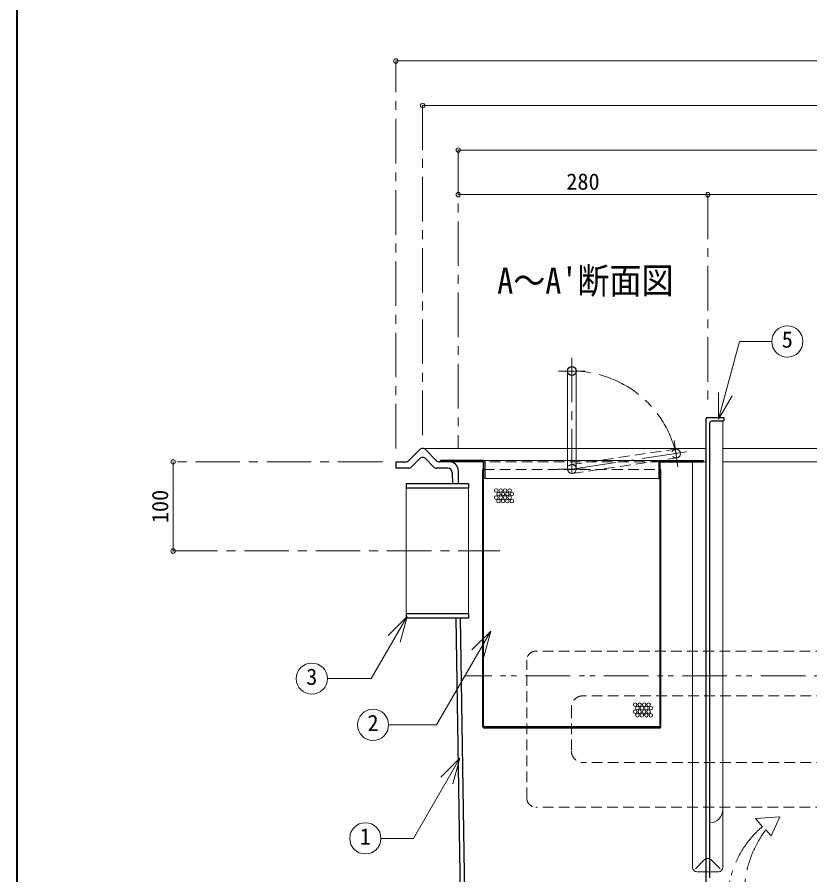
# Model space of a CAD drawing. Units: millimetres at full size, sheet at 1:10; details may follow other scales. Extents: x -2101 to 1949, y -1404 to 1406.
# Drawn here: x -2101 to -1211, y -757 to 205 of the extents above; entities that cross this region are included whole.
import ezdxf
from ezdxf.enums import TextEntityAlignment as Align

# ---------------------------------------------------------------- set-up
doc = ezdxf.new("R2010")
doc.units = ezdxf.units.MM
doc.header["$LTSCALE"] = 10
doc.header["$PDMODE"] = 32
doc.header["$PDSIZE"] = 5
for name, pattern in [('CHAIN1', [8, 5, -1, 1, -1]), ('DASHED1', [1.8, 1.2, -0.6]), ('DOUBLE_CHAIN1', [8.8, 5, -1, 0.6, -0.6, 0.6, -1])]:
    doc.linetypes.add(name, pattern=pattern)
doc.layers.add('0-0____1', color=7, linetype='Continuous', lineweight=18)
doc.styles.add('ＭＳ ゴシック', font='')
doc.styles.get('ＭＳ ゴシック').set_extended_font_data('MS Gothic')

msp = doc.modelspace()

# ---------------------------------------------------------------- linework, layer by layer
at = {"layer": '0-0____1', "color": 1, "lineweight": 40}
msp.add_line((-2100.6, -1403.88), (-2100.6, 1406.12), dxfattribs=at)
at = {"layer": '0-0____1', "color": 4, "lineweight": 9}
for p, q in [((-1675.6, 156.12), (-135.6, 156.12)), ((-1645.6, 106.12), (-165.6, 106.12)), ((-1605.6, 56.12), (-205.6, 56.12)), ((-1605.6, 6.12), (-1325.6, 6.12)), ((-1325.6, 6.12), (-1045.6, 6.12)), ((-1645.6, -278.88), (-1483.1, -278.88)), ((-1473.1, -278.88), (-1327.6, -278.88)), ((-1308.6, -278.88), (-1047.6, -278.88)), ((-1925.6, -393.88), (-1925.6, -293.88)), ((-1577.1, -292.38), (-1483.1, -292.38)), ((-1379.1, -292.38), (-1473.1, -292.38)), ((-1342.6, -748.88), (-1342.6, -293.88)), ((-1330.6, -293.88), (-1327.6, -293.88)), ((-1308.6, -293.88), (-1047.6, -293.88)), ((-1380.6, -312.38), (-1575.6, -312.38)), ((-1308.6, -748.88), (-1308.6, -683.88)), ((-1339.4, -750.69), (-1329.11, -740.32)), ((-1311.81, -750.69), (-1322.09, -740.32)), ((-1337.6, -753.88), (-1327.6, -753.88)), ((-1313.6, -753.88), (-1323.6, -753.88))]:
    msp.add_line(p, q, dxfattribs=at)
at = {"layer": '0-0____1', "color": 4, "linetype": 'CHAIN1', "lineweight": 9}
for p, q in [((-1675.6, -278.88), (-1675.6, 156.12)), ((-1645.6, 106.12), (-1645.6, -263.88)), ((-1605.6, 56.12), (-1605.6, -278.88)), ((-1325.6, 6.12), (-1325.6, -228.88)), ((-1478.1, -176.88), (-1478.1, -316.88)), ((-1493.1, -191.88), (-1463.1, -191.88)), ((-1363.47, -269.67), (-1359.06, -299.34)), ((-1478.1, -301.88), (-1346.43, -282.3)), ((-1690.6, -293.88), (-1925.6, -293.88)), ((-1493.1, -301.88), (-1463.1, -301.88)), ((-1925.6, -393.88), (-1559.06, -393.88))]:
    msp.add_line(p, q, dxfattribs=at)
at = {"layer": '0-0____1'}
for p, q in [((-1313.39, -245.85), (-1290.03, -158.66)), ((-1290.03, -158.66), (-1253.81, -158.66)), ((-1483.1, -191.88), (-1483.1, -301.88)), ((-1473.1, -191.88), (-1473.1, -301.88)), ((-1313.39, -245.85), (-1313.39, -215.85)), ((-1313.39, -245.85), (-1298.39, -219.87)), ((-1308.6, -683.88), (-1308.6, -247.88)), ((-1664.06, -464.38), (-1664.06, -323.38)), ((-1594.06, -464.38), (-1594.06, -323.38)), ((-1663.04, -467.35), (-1703.33, -537.14)), ((-1663.04, -467.35), (-1684.25, -488.56)), ((-1663.04, -467.35), (-1670.8, -496.33)), ((-1569.16, -483.7), (-1629.97, -589.02)), ((-1569.16, -483.7), (-1590.38, -504.91)), ((-1569.16, -483.7), (-1576.93, -512.68)), ((-1752.48, -537.14), (-1703.33, -537.14)), ((-1683.72, -589.02), (-1629.97, -589.02)), ((-1603.94, -626.35), (-1655.95, -716.43)), ((-1603.94, -626.35), (-1625.15, -647.56)), ((-1603.94, -626.35), (-1611.7, -655.33)), ((-1692.41, -716.43), (-1655.95, -716.43))]:
    msp.add_line(p, q, dxfattribs=at)
at = {"layer": '0-0____1', "color": 5, "lineweight": 25}
for p, q in [((-1327.6, -245.38), (-1327.6, -766.38)), ((-1326.1, -243.88), (-1307.6, -243.88)), ((-1320.6, -247.88), (-1307.6, -247.88)), ((-1307.6, -243.88), (-1307.6, -247.88)), ((-1323.6, -250.88), (-1323.6, -760.88)), ((-1660.92, -292.38), (-1649.17, -280.39)), ((-1630.28, -292.38), (-1642.03, -280.39)), ((-1675.6, -293.88), (-1664.49, -293.88)), ((-1675.6, -293.88), (-1675.6, -300.88)), ((-1657.98, -299.38), (-1649.17, -290.39)), ((-1633.23, -299.38), (-1642.03, -290.39)), ((-1577.85, -293.88), (-1626.71, -293.88)), ((-1625.6, -292.38), (-1625.6, -293.88)), ((-1577.1, -292.38), (-1625.6, -292.38)), ((-1577.1, -590.88), (-1577.1, -294.63)), ((-1380.6, -293.88), (-1380.6, -312.38)), ((-1379.1, -292.38), (-1330.6, -292.38)), ((-1379.1, -590.88), (-1379.1, -294.63)), ((-1378.35, -293.88), (-1330.6, -293.88)), ((-1330.6, -292.38), (-1330.6, -293.88)), ((-1661.55, -300.88), (-1675.6, -300.88)), ((-1617.42, -300.88), (-1629.65, -300.88)), ((-1612.42, -305.81), (-1612.23, -318.38)), ((-1605.23, -318.38), (-1605.45, -303.73)), ((-1577.1, -302.38), (-1578.1, -302.38)), ((-1578.1, -591.38), (-1578.1, -302.38)), ((-1379.1, -302.38), (-1378.1, -302.38)), ((-1378.1, -591.38), (-1378.1, -302.38)), ((-1380.6, -312.38), (-1379.1, -312.38)), ((-1594.06, -318.38), (-1664.06, -318.38)), ((-1664.06, -318.38), (-1664.06, -323.38)), ((-1594.06, -323.38), (-1664.06, -323.38)), ((-1594.06, -318.38), (-1594.06, -323.38)), ((-1594.06, -464.38), (-1664.06, -464.38)), ((-1664.06, -464.38), (-1664.06, -469.38)), ((-1594.06, -469.38), (-1664.06, -469.38)), ((-1600.98, -919.35), (-1607.9, -469.38)), ((-1596.06, -914.35), (-1602.9, -469.38)), ((-1594.06, -464.38), (-1594.06, -469.38)), ((-1577.1, -592.38), (-1379.1, -592.38)), ((-1379.6, -591.38), (-1576.6, -591.38))]:
    msp.add_line(p, q, dxfattribs=at)
at = {"layer": '0-0____1', "color": 4, "linetype": 'DASHED1', "lineweight": 9}
for p, q in [((-1483.1, -278.88), (-1473.1, -278.88)), ((-1478.84, -296.94), (-1362, -279.56)), ((-1378.35, -293.88), (-1577.85, -293.88)), ((-1483.1, -292.38), (-1473.1, -292.38)), ((-1477.37, -306.83), (-1360.53, -289.45)), ((-1577.1, -302.38), (-1379.1, -302.38)), ((-292.6, -506.38), (-1518.6, -506.38)), ((-1528.6, -671.38), (-1528.6, -516.38)), ((-345.6, -556.38), (-1465.6, -556.38)), ((-1478.6, -569.38), (-1478.6, -618.38)), ((-345.6, -631.38), (-1465.6, -631.38)), ((-292.6, -681.38), (-1518.6, -681.38)), ((-1323.6, -753.88), (-1327.6, -753.88))]:
    msp.add_line(p, q, dxfattribs=at)
at = {"layer": '0-0____1', "color": 4, "linetype": 'DOUBLE_CHAIN1', "lineweight": 9}
for p, q in [((-424.1, -533.88), (-1597.6, -533.88)), ((-1244.84, -692.38), (-1271.87, -694)), ((-1264.3, -703.31), (-1271.87, -694))]:
    msp.add_line(p, q, dxfattribs=at)
at = {"layer": '0-0____1', "color": 5, "lineweight": 25}
msp.add_lwpolyline([(-1575.6, -293.88), (-1575.6, -312.38), (-1577.1, -312.38)], dxfattribs=at)
at = {"layer": '0-0____1', "color": 4, "linetype": 'DOUBLE_CHAIN1', "lineweight": 9}
msp.add_lwpolyline([(-1260.58, -707.02), (-1254.59, -713.51), (-1244.84, -692.38)], dxfattribs=at)
at = {"layer": '0-0____1'}
for centre in [(-1236.31, -158.66), (-1769.98, -537.14), (-1701.22, -589.02), (-1709.91, -716.43)]:
    msp.add_circle(centre, 17.5, dxfattribs=at)
at = {"layer": '0-0____1', "color": 5, "lineweight": 25}
msp.add_circle((-1478.1, -191.88), 5, dxfattribs=at)
at = {"layer": '0-0____1', "color": 4, "linetype": 'DASHED1', "lineweight": 9}
msp.add_circle((-1361.27, -284.5), 5, dxfattribs=at)
at = {"layer": '0-0____1', "color": 4, "lineweight": 9}
for centre in [(-1562.97, -325.93), (-1557.97, -325.93), (-1552.97, -325.93), (-1547.97, -325.93), (-1562.97, -333.93), (-1560.47, -329.93), (-1560.47, -337.93), (-1557.97, -333.93), (-1555.47, -329.93), (-1555.47, -337.93), (-1552.97, -333.93), (-1550.47, -329.93), (-1550.47, -337.93), (-1547.97, -333.93), (-1545.47, -329.93), (-1545.47, -337.93), (-1407.03, -566.3), (-1402.03, -566.3), (-1397.03, -566.3), (-1392.03, -566.3), (-1407.03, -574.3), (-1404.53, -570.3), (-1404.53, -578.3), (-1402.03, -574.3), (-1399.53, -570.3), (-1399.53, -578.3), (-1397.03, -574.3), (-1394.53, -570.3), (-1394.53, -578.3), (-1392.03, -574.3), (-1389.53, -570.3), (-1389.53, -578.3)]:
    msp.add_circle(centre, 2, dxfattribs=at)
at = {"layer": '0-0____1', "color": 4, "linetype": 'CHAIN1', "lineweight": 9}
msp.add_arc((-1478.1, -311.88), 120, 13.18926, 90, dxfattribs=at)
at = {"layer": '0-0____1', "color": 5, "lineweight": 25}
for centre, radius, start, end in [((-1326.1, -245.38), 1.5, 90, 180), ((-1320.6, -250.88), 3, 90, 180), ((-1645.6, -283.88), 5, 44.3947, 135.6053), ((-1664.49, -288.88), 5, 270, 315.6053), ((-1645.6, -293.89), 5, 44.3947, 135.6053), ((-1626.71, -288.88), 5, 224.3947, 270), ((-1615.45, -303.88), 10, 0.8814, 90), ((-1577.85, -294.63), 0.75, 0, 90), ((-1577.1, -293.88), 1.5, 0, 90), ((-1379.1, -293.88), 1.5, 90, 180), ((-1378.35, -294.63), 0.75, 90, 180), ((-1661.55, -295.88), 5, 270, 315.6053), ((-1629.65, -295.88), 5, 224.3947, 270), ((-1617.42, -305.88), 5, 0.8814, 90), ((-1577.1, -591.38), 1, 180, 270), ((-1576.6, -590.88), 0.5, 180, 270), ((-1379.6, -590.88), 0.5, 270, 0), ((-1379.1, -591.38), 1, 270, 0)]:
    msp.add_arc(centre, radius, start, end, dxfattribs=at)
at = {"layer": '0-0____1', "color": 4, "linetype": 'DASHED1', "lineweight": 9}
for centre, radius, start, end in [((-1478.1, -301.88), 5, 0, 180), ((-1518.6, -516.38), 10, 90, 180), ((-1465.6, -569.38), 13, 90, 180), ((-1465.6, -618.38), 13, 180, 270), ((-1518.6, -671.38), 10, 180, 270), ((-1325.6, -743.88), 5, 66.42182, 113.57818)]:
    msp.add_arc(centre, radius, start, end, dxfattribs=at)
at = {"layer": '0-0____1'}
for centre, radius, start in [((-1478.1, -301.88), 5, 180), ((-1323.6, -683.88), 15, 270)]:
    msp.add_arc(centre, radius, start, 0, dxfattribs=at)
at = {"layer": '0-0____1', "color": 4, "linetype": 'DOUBLE_CHAIN1', "lineweight": 9}
for centre, radius, start, end in [((-1192.94, -787.48), 110.35, 130.28848, 188.92853), ((-1166.2, -778.3), 118.28, 142.93736, 193.37849)]:
    msp.add_arc(centre, radius, start, end, dxfattribs=at)
at = {"layer": '0-0____1', "color": 4, "lineweight": 9}
for centre, start, end in [((-1325.6, -743.88), 113.57818, 134.58732), ((-1325.6, -743.88), 45.41268, 66.42182), ((-1337.6, -748.88), 180, 270), ((-1313.6, -748.88), 270, 0)]:
    msp.add_arc(centre, 5, start, end, dxfattribs=at)
at = {"layer": '0-0____1', "color": 1}
for p in [(-1675.6, 156.12), (-1645.6, 106.12), (-1605.6, 56.12), (-1605.6, 6.12), (-1325.6, 6.12), (-1925.6, -293.88), (-1925.6, -393.88)]:
    msp.add_point(p, dxfattribs=at)

# ---------------------------------------------------------------- texts
at = {"layer": '0-0____1', "style": 'ＭＳ ゴシック'}
for s, p in [('280', (-1484.35, 6.12)), ('5', (-1242.56, -171.16)), ('3', (-1776.23, -549.64)), ('2', (-1707.47, -601.52)), ('1', (-1716.16, -728.93))]:
    msp.add_text(s, height=18.33, dxfattribs=at).set_placement(p, align=Align.BOTTOM_LEFT)
at = {"layer": '0-0____1', "style": 'ＭＳ ゴシック', "width": 0.9}
msp.add_text("A～A'断面図", height=29.33, dxfattribs=at).set_placement((-1561.85, -113.88), align=Align.BOTTOM_LEFT)
at = {"layer": '0-0____1', "style": 'ＭＳ ゴシック'}
msp.add_text('100', height=18.33, rotation=90, dxfattribs=at).set_placement((-1925.6, -362.63), align=Align.BOTTOM_LEFT)

doc.saveas('drawing.dxf')
